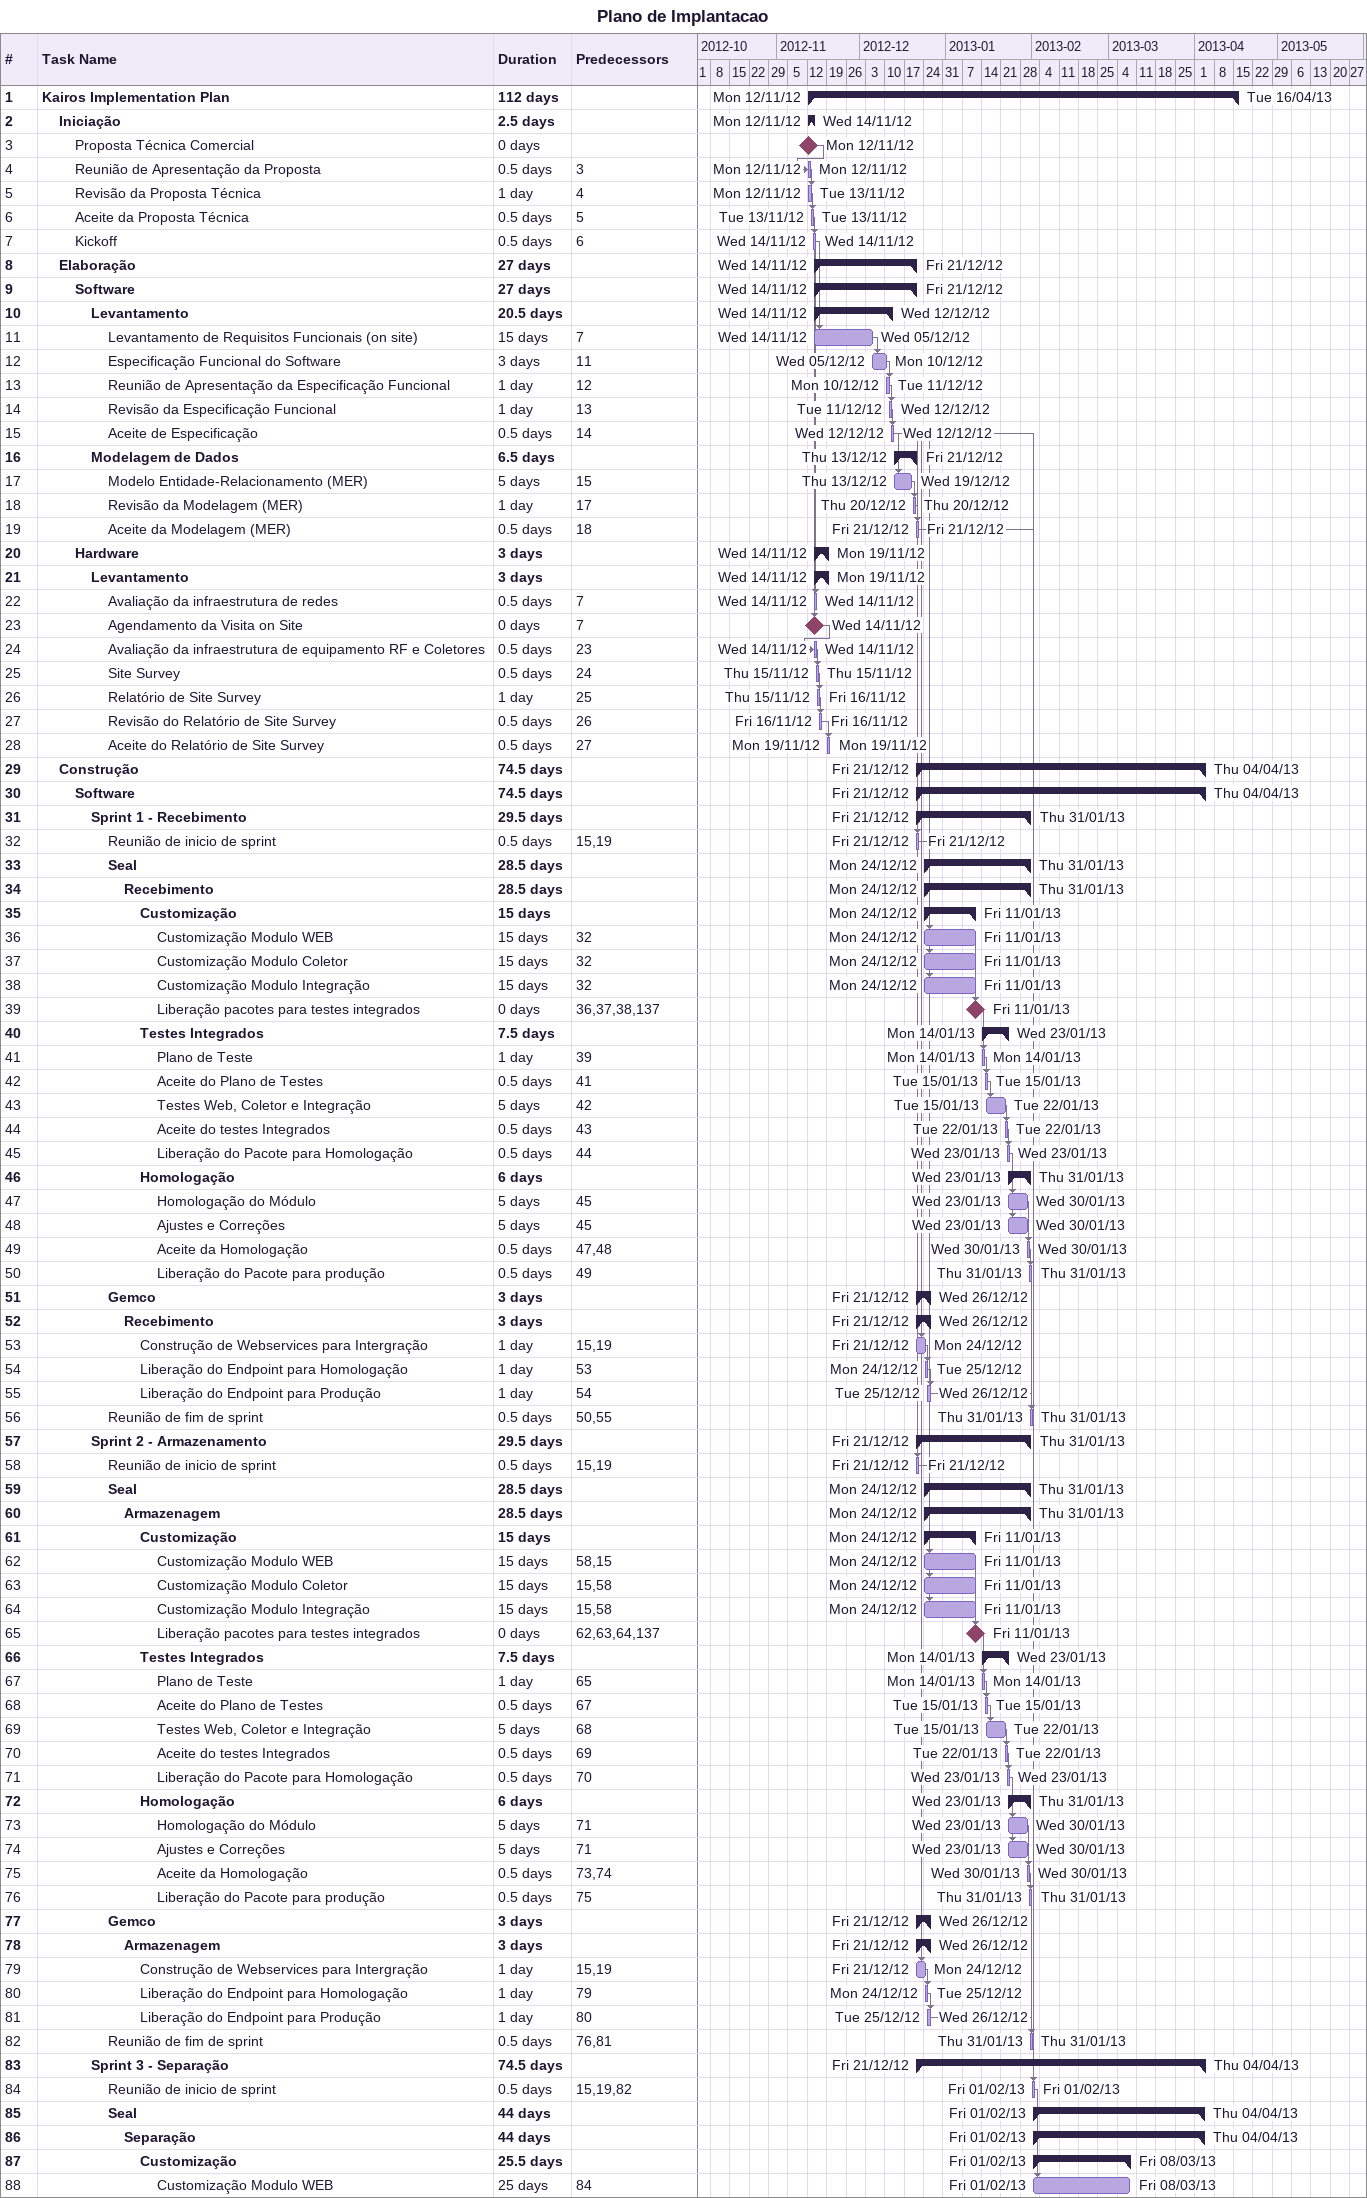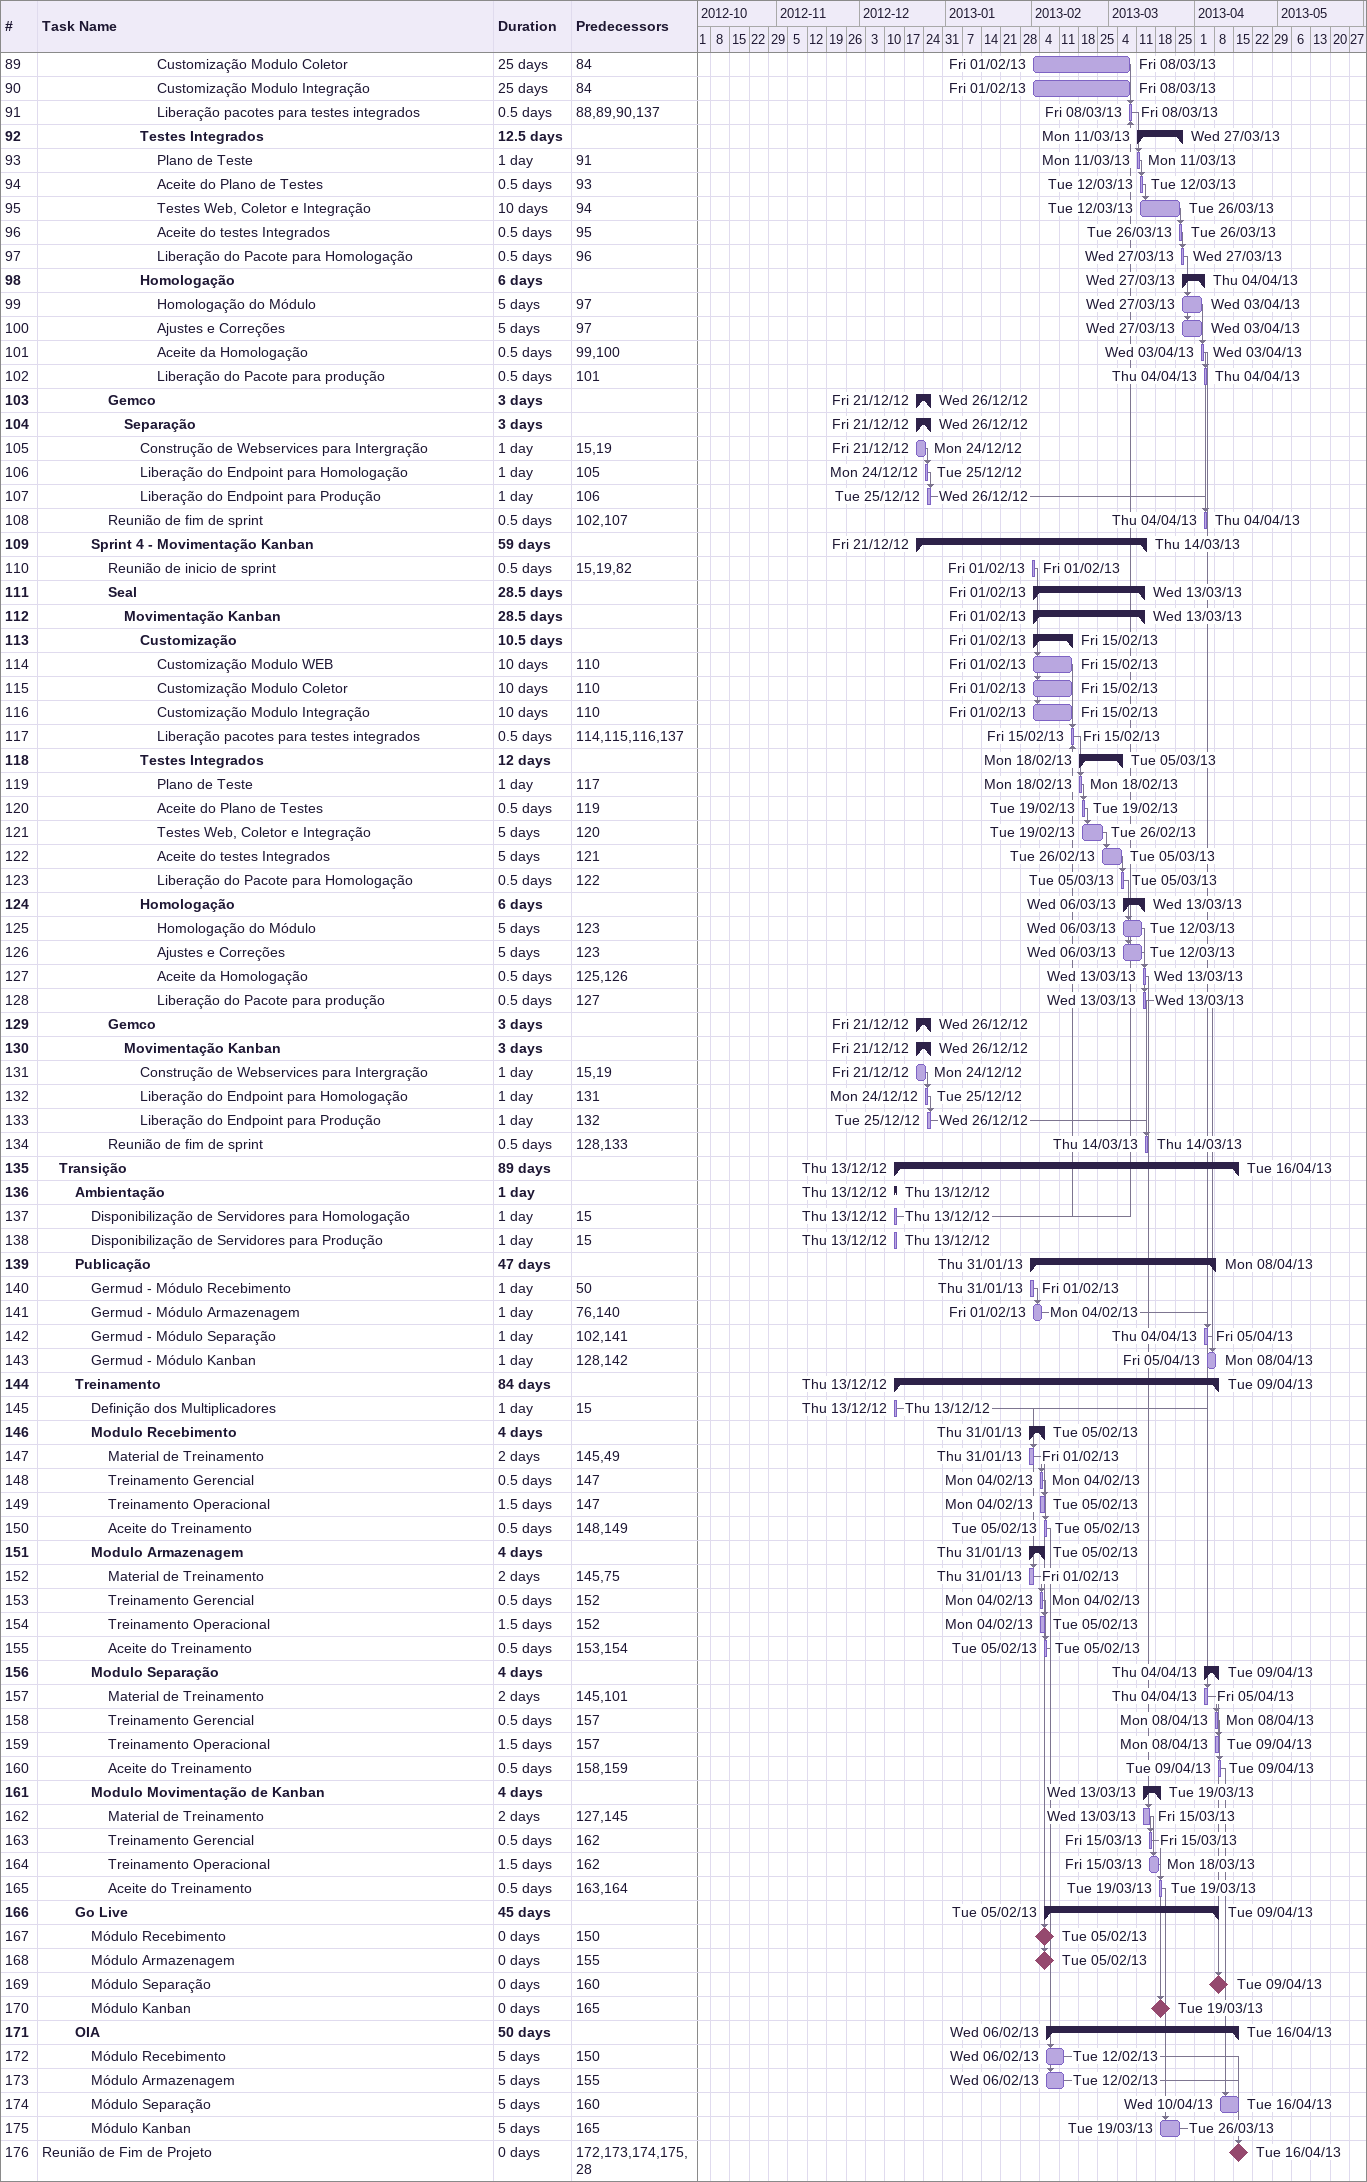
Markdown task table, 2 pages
Plano de Implantacao

| ID | Level | Task | Duration | Start | Finish | Predecessors |
|---|---|---|---|---|---|---|
| 1 | 1 | **Kairos Implementation Plan** | 112d | 2012-11-12 | 2013-04-16 |  |
| 2 | 2 | **Iniciação** | 2.5d | 2012-11-12 | 2012-11-14 |  |
| 3 | 3 | Proposta Técnica Comercial | 0d | 2012-11-12 | 2012-11-12 |  |
| 4 | 3 | Reunião de Apresentação da Proposta | 0.5d | 2012-11-12 | 2012-11-12 | 3 |
| 5 | 3 | Revisão da Proposta Técnica | 1d | 2012-11-12 | 2012-11-13 | 4 |
| 6 | 3 | Aceite da Proposta Técnica | 0.5d | 2012-11-13 | 2012-11-13 | 5 |
| 7 | 3 | Kickoff | 0.5d | 2012-11-14 | 2012-11-14 | 6 |
| 8 | 2 | **Elaboração** | 27d | 2012-11-14 | 2012-12-21 |  |
| 9 | 3 | **Software** | 27d | 2012-11-14 | 2012-12-21 |  |
| 10 | 4 | **Levantamento** | 20.5d | 2012-11-14 | 2012-12-12 |  |
| 11 | 5 | Levantamento de Requisitos Funcionais (on site) | 15d | 2012-11-14 | 2012-12-05 | 7 |
| 12 | 5 | Especificação Funcional do Software | 3d | 2012-12-05 | 2012-12-10 | 11 |
| 13 | 5 | Reunião de Apresentação da Especificação Funcional | 1d | 2012-12-10 | 2012-12-11 | 12 |
| 14 | 5 | Revisão da Especificação Funcional | 1d | 2012-12-11 | 2012-12-12 | 13 |
| 15 | 5 | Aceite de Especificação | 0.5d | 2012-12-12 | 2012-12-12 | 14 |
| 16 | 4 | **Modelagem de Dados** | 6.5d | 2012-12-13 | 2012-12-21 |  |
| 17 | 5 | Modelo Entidade-Relacionamento (MER) | 5d | 2012-12-13 | 2012-12-19 | 15 |
| 18 | 5 | Revisão da Modelagem (MER) | 1d | 2012-12-20 | 2012-12-20 | 17 |
| 19 | 5 | Aceite da Modelagem (MER) | 0.5d | 2012-12-21 | 2012-12-21 | 18 |
| 20 | 3 | **Hardware** | 3d | 2012-11-14 | 2012-11-19 |  |
| 21 | 4 | **Levantamento** | 3d | 2012-11-14 | 2012-11-19 |  |
| 22 | 5 | Avaliação da infraestrutura de redes | 0.5d | 2012-11-14 | 2012-11-14 | 7 |
| 23 | 5 | Agendamento da Visita on Site | 0d | 2012-11-14 | 2012-11-14 | 7 |
| 24 | 5 | Avaliação da infraestrutura de equipamento RF e Coletores | 0.5d | 2012-11-14 | 2012-11-14 | 23 |
| 25 | 5 | Site Survey | 0.5d | 2012-11-15 | 2012-11-15 | 24 |
| 26 | 5 | Relatório de Site Survey | 1d | 2012-11-15 | 2012-11-16 | 25 |
| 27 | 5 | Revisão do Relatório de Site Survey | 0.5d | 2012-11-16 | 2012-11-16 | 26 |
| 28 | 5 | Aceite do Relatório de Site Survey | 0.5d | 2012-11-19 | 2012-11-19 | 27 |
| 29 | 2 | **Construção** | 74.5d | 2012-12-21 | 2013-04-04 |  |
| 30 | 3 | **Software** | 74.5d | 2012-12-21 | 2013-04-04 |  |
| 31 | 4 | **Sprint 1 - Recebimento** | 29.5d | 2012-12-21 | 2013-01-31 |  |
| 32 | 5 | Reunião de inicio de sprint | 0.5d | 2012-12-21 | 2012-12-21 | 15, 19 |
| 33 | 5 | **Seal** | 28.5d | 2012-12-24 | 2013-01-31 |  |
| 34 | 6 | **Recebimento** | 28.5d | 2012-12-24 | 2013-01-31 |  |
| 35 | 7 | **Customização** | 15d | 2012-12-24 | 2013-01-11 |  |
| 36 | 8 | Customização Modulo WEB | 15d | 2012-12-24 | 2013-01-11 | 32 |
| 37 | 8 | Customização Modulo Coletor | 15d | 2012-12-24 | 2013-01-11 | 32 |
| 38 | 8 | Customização Modulo Integração | 15d | 2012-12-24 | 2013-01-11 | 32 |
| 39 | 8 | Liberação pacotes para testes integrados | 0d | 2013-01-11 | 2013-01-11 | 36, 37, 38, 137 |
| 40 | 7 | **Testes Integrados** | 7.5d | 2013-01-14 | 2013-01-23 |  |
| 41 | 8 | Plano de Teste | 1d | 2013-01-14 | 2013-01-14 | 39 |
| 42 | 8 | Aceite do Plano de Testes | 0.5d | 2013-01-15 | 2013-01-15 | 41 |
| 43 | 8 | Testes Web, Coletor e Integração | 5d | 2013-01-15 | 2013-01-22 | 42 |
| 44 | 8 | Aceite do testes Integrados | 0.5d | 2013-01-22 | 2013-01-22 | 43 |
| 45 | 8 | Liberação do Pacote para Homologação | 0.5d | 2013-01-23 | 2013-01-23 | 44 |
| 46 | 7 | **Homologação** | 6d | 2013-01-23 | 2013-01-31 |  |
| 47 | 8 | Homologação do Módulo | 5d | 2013-01-23 | 2013-01-30 | 45 |
| 48 | 8 | Ajustes e Correções | 5d | 2013-01-23 | 2013-01-30 | 45 |
| 49 | 8 | Aceite da Homologação | 0.5d | 2013-01-30 | 2013-01-30 | 47, 48 |
| 50 | 8 | Liberação do Pacote para produção | 0.5d | 2013-01-31 | 2013-01-31 | 49 |
| 51 | 5 | **Gemco** | 3d | 2012-12-21 | 2012-12-26 |  |
| 52 | 6 | **Recebimento** | 3d | 2012-12-21 | 2012-12-26 |  |
| 53 | 7 | Construção de Webservices para Intergração | 1d | 2012-12-21 | 2012-12-24 | 15, 19 |
| 54 | 7 | Liberação do Endpoint para Homologação | 1d | 2012-12-24 | 2012-12-25 | 53 |
| 55 | 7 | Liberação do Endpoint para Produção | 1d | 2012-12-25 | 2012-12-26 | 54 |
| 56 | 5 | Reunião de fim de sprint | 0.5d | 2013-01-31 | 2013-01-31 | 50, 55 |
| 57 | 4 | **Sprint 2 - Armazenamento** | 29.5d | 2012-12-21 | 2013-01-31 |  |
| 58 | 5 | Reunião de inicio de sprint | 0.5d | 2012-12-21 | 2012-12-21 | 15, 19 |
| 59 | 5 | **Seal** | 28.5d | 2012-12-24 | 2013-01-31 |  |
| 60 | 6 | **Armazenagem** | 28.5d | 2012-12-24 | 2013-01-31 |  |
| 61 | 7 | **Customização** | 15d | 2012-12-24 | 2013-01-11 |  |
| 62 | 8 | Customização Modulo WEB | 15d | 2012-12-24 | 2013-01-11 | 58, 15 |
| 63 | 8 | Customização Modulo Coletor | 15d | 2012-12-24 | 2013-01-11 | 15, 58 |
| 64 | 8 | Customização Modulo Integração | 15d | 2012-12-24 | 2013-01-11 | 15, 58 |
| 65 | 8 | Liberação pacotes para testes integrados | 0d | 2013-01-11 | 2013-01-11 | 62, 63, 64, 137 |
| 66 | 7 | **Testes Integrados** | 7.5d | 2013-01-14 | 2013-01-23 |  |
| 67 | 8 | Plano de Teste | 1d | 2013-01-14 | 2013-01-14 | 65 |
| 68 | 8 | Aceite do Plano de Testes | 0.5d | 2013-01-15 | 2013-01-15 | 67 |
| 69 | 8 | Testes Web, Coletor e Integração | 5d | 2013-01-15 | 2013-01-22 | 68 |
| 70 | 8 | Aceite do testes Integrados | 0.5d | 2013-01-22 | 2013-01-22 | 69 |
| 71 | 8 | Liberação do Pacote para Homologação | 0.5d | 2013-01-23 | 2013-01-23 | 70 |
| 72 | 7 | **Homologação** | 6d | 2013-01-23 | 2013-01-31 |  |
| 73 | 8 | Homologação do Módulo | 5d | 2013-01-23 | 2013-01-30 | 71 |
| 74 | 8 | Ajustes e Correções | 5d | 2013-01-23 | 2013-01-30 | 71 |
| 75 | 8 | Aceite da Homologação | 0.5d | 2013-01-30 | 2013-01-30 | 73, 74 |
| 76 | 8 | Liberação do Pacote para produção | 0.5d | 2013-01-31 | 2013-01-31 | 75 |
| 77 | 5 | **Gemco** | 3d | 2012-12-21 | 2012-12-26 |  |
| 78 | 6 | **Armazenagem** | 3d | 2012-12-21 | 2012-12-26 |  |
| 79 | 7 | Construção de Webservices para Intergração | 1d | 2012-12-21 | 2012-12-24 | 15, 19 |
| 80 | 7 | Liberação do Endpoint para Homologação | 1d | 2012-12-24 | 2012-12-25 | 79 |
| 81 | 7 | Liberação do Endpoint para Produção | 1d | 2012-12-25 | 2012-12-26 | 80 |
| 82 | 5 | Reunião de fim de sprint | 0.5d | 2013-01-31 | 2013-01-31 | 76, 81 |
| 83 | 4 | **Sprint 3 - Separação** | 74.5d | 2012-12-21 | 2013-04-04 |  |
| 84 | 5 | Reunião de inicio de sprint | 0.5d | 2013-02-01 | 2013-02-01 | 15, 19, 82 |
| 85 | 5 | **Seal** | 44d | 2013-02-01 | 2013-04-04 |  |
| 86 | 6 | **Separação** | 44d | 2013-02-01 | 2013-04-04 |  |
| 87 | 7 | **Customização** | 25.5d | 2013-02-01 | 2013-03-08 |  |
| 88 | 8 | Customização Modulo WEB | 25d | 2013-02-01 | 2013-03-08 | 84 |
| 89 | 8 | Customização Modulo Coletor | 25d | 2013-02-01 | 2013-03-08 | 84 |
| 90 | 8 | Customização Modulo Integração | 25d | 2013-02-01 | 2013-03-08 | 84 |
| 91 | 8 | Liberação pacotes para testes integrados | 0.5d | 2013-03-08 | 2013-03-08 | 88, 89, 90, 137 |
| 92 | 7 | **Testes Integrados** | 12.5d | 2013-03-11 | 2013-03-27 |  |
| 93 | 8 | Plano de Teste | 1d | 2013-03-11 | 2013-03-11 | 91 |
| 94 | 8 | Aceite do Plano de Testes | 0.5d | 2013-03-12 | 2013-03-12 | 93 |
| 95 | 8 | Testes Web, Coletor e Integração | 10d | 2013-03-12 | 2013-03-26 | 94 |
| 96 | 8 | Aceite do testes Integrados | 0.5d | 2013-03-26 | 2013-03-26 | 95 |
| 97 | 8 | Liberação do Pacote para Homologação | 0.5d | 2013-03-27 | 2013-03-27 | 96 |
| 98 | 7 | **Homologação** | 6d | 2013-03-27 | 2013-04-04 |  |
| 99 | 8 | Homologação do Módulo | 5d | 2013-03-27 | 2013-04-03 | 97 |
| 100 | 8 | Ajustes e Correções | 5d | 2013-03-27 | 2013-04-03 | 97 |
| 101 | 8 | Aceite da Homologação | 0.5d | 2013-04-03 | 2013-04-03 | 99, 100 |
| 102 | 8 | Liberação do Pacote para produção | 0.5d | 2013-04-04 | 2013-04-04 | 101 |
| 103 | 5 | **Gemco** | 3d | 2012-12-21 | 2012-12-26 |  |
| 104 | 6 | **Separação** | 3d | 2012-12-21 | 2012-12-26 |  |
| 105 | 7 | Construção de Webservices para Intergração | 1d | 2012-12-21 | 2012-12-24 | 15, 19 |
| 106 | 7 | Liberação do Endpoint para Homologação | 1d | 2012-12-24 | 2012-12-25 | 105 |
| 107 | 7 | Liberação do Endpoint para Produção | 1d | 2012-12-25 | 2012-12-26 | 106 |
| 108 | 5 | Reunião de fim de sprint | 0.5d | 2013-04-04 | 2013-04-04 | 102, 107 |
| 109 | 4 | **Sprint 4 - Movimentação Kanban** | 59d | 2012-12-21 | 2013-03-14 |  |
| 110 | 5 | Reunião de inicio de sprint | 0.5d | 2013-02-01 | 2013-02-01 | 15, 19, 82 |
| 111 | 5 | **Seal** | 28.5d | 2013-02-01 | 2013-03-13 |  |
| 112 | 6 | **Movimentação Kanban** | 28.5d | 2013-02-01 | 2013-03-13 |  |
| 113 | 7 | **Customização** | 10.5d | 2013-02-01 | 2013-02-15 |  |
| 114 | 8 | Customização Modulo WEB | 10d | 2013-02-01 | 2013-02-15 | 110 |
| 115 | 8 | Customização Modulo Coletor | 10d | 2013-02-01 | 2013-02-15 | 110 |
| 116 | 8 | Customização Modulo Integração | 10d | 2013-02-01 | 2013-02-15 | 110 |
| 117 | 8 | Liberação pacotes para testes integrados | 0.5d | 2013-02-15 | 2013-02-15 | 114, 115, 116, 137 |
| 118 | 7 | **Testes Integrados** | 12d | 2013-02-18 | 2013-03-05 |  |
| 119 | 8 | Plano de Teste | 1d | 2013-02-18 | 2013-02-18 | 117 |
| 120 | 8 | Aceite do Plano de Testes | 0.5d | 2013-02-19 | 2013-02-19 | 119 |
| 121 | 8 | Testes Web, Coletor e Integração | 5d | 2013-02-19 | 2013-02-26 | 120 |
| 122 | 8 | Aceite do testes Integrados | 5d | 2013-02-26 | 2013-03-05 | 121 |
| 123 | 8 | Liberação do Pacote para Homologação | 0.5d | 2013-03-05 | 2013-03-05 | 122 |
| 124 | 7 | **Homologação** | 6d | 2013-03-06 | 2013-03-13 |  |
| 125 | 8 | Homologação do Módulo | 5d | 2013-03-06 | 2013-03-12 | 123 |
| 126 | 8 | Ajustes e Correções | 5d | 2013-03-06 | 2013-03-12 | 123 |
| 127 | 8 | Aceite da Homologação | 0.5d | 2013-03-13 | 2013-03-13 | 125, 126 |
| 128 | 8 | Liberação do Pacote para produção | 0.5d | 2013-03-13 | 2013-03-13 | 127 |
| 129 | 5 | **Gemco** | 3d | 2012-12-21 | 2012-12-26 |  |
| 130 | 6 | **Movimentação Kanban** | 3d | 2012-12-21 | 2012-12-26 |  |
| 131 | 7 | Construção de Webservices para Intergração | 1d | 2012-12-21 | 2012-12-24 | 15, 19 |
| 132 | 7 | Liberação do Endpoint para Homologação | 1d | 2012-12-24 | 2012-12-25 | 131 |
| 133 | 7 | Liberação do Endpoint para Produção | 1d | 2012-12-25 | 2012-12-26 | 132 |
| 134 | 5 | Reunião de fim de sprint | 0.5d | 2013-03-14 | 2013-03-14 | 128, 133 |
| 135 | 2 | **Transição** | 89d | 2012-12-13 | 2013-04-16 |  |
| 136 | 3 | **Ambientação** | 1d | 2012-12-13 | 2012-12-13 |  |
| 137 | 4 | Disponibilização de Servidores para Homologação | 1d | 2012-12-13 | 2012-12-13 | 15 |
| 138 | 4 | Disponibilização de Servidores para Produção | 1d | 2012-12-13 | 2012-12-13 | 15 |
| 139 | 3 | **Publicação** | 47d | 2013-01-31 | 2013-04-08 |  |
| 140 | 4 | Germud - Módulo Recebimento | 1d | 2013-01-31 | 2013-02-01 | 50 |
| 141 | 4 | Germud - Módulo Armazenagem | 1d | 2013-02-01 | 2013-02-04 | 76, 140 |
| 142 | 4 | Germud - Módulo Separação | 1d | 2013-04-04 | 2013-04-05 | 102, 141 |
| 143 | 4 | Germud - Módulo Kanban | 1d | 2013-04-05 | 2013-04-08 | 128, 142 |
| 144 | 3 | **Treinamento** | 84d | 2012-12-13 | 2013-04-09 |  |
| 145 | 4 | Definição dos Multiplicadores | 1d | 2012-12-13 | 2012-12-13 | 15 |
| 146 | 4 | **Modulo Recebimento** | 4d | 2013-01-31 | 2013-02-05 |  |
| 147 | 5 | Material de Treinamento | 2d | 2013-01-31 | 2013-02-01 | 145, 49 |
| 148 | 5 | Treinamento Gerencial | 0.5d | 2013-02-04 | 2013-02-04 | 147 |
| 149 | 5 | Treinamento Operacional | 1.5d | 2013-02-04 | 2013-02-05 | 147 |
| 150 | 5 | Aceite do Treinamento | 0.5d | 2013-02-05 | 2013-02-05 | 148, 149 |
| 151 | 4 | **Modulo Armazenagem** | 4d | 2013-01-31 | 2013-02-05 |  |
| 152 | 5 | Material de Treinamento | 2d | 2013-01-31 | 2013-02-01 | 145, 75 |
| 153 | 5 | Treinamento Gerencial | 0.5d | 2013-02-04 | 2013-02-04 | 152 |
| 154 | 5 | Treinamento Operacional | 1.5d | 2013-02-04 | 2013-02-05 | 152 |
| 155 | 5 | Aceite do Treinamento | 0.5d | 2013-02-05 | 2013-02-05 | 153, 154 |
| 156 | 4 | **Modulo Separação** | 4d | 2013-04-04 | 2013-04-09 |  |
| 157 | 5 | Material de Treinamento | 2d | 2013-04-04 | 2013-04-05 | 145, 101 |
| 158 | 5 | Treinamento Gerencial | 0.5d | 2013-04-08 | 2013-04-08 | 157 |
| 159 | 5 | Treinamento Operacional | 1.5d | 2013-04-08 | 2013-04-09 | 157 |
| 160 | 5 | Aceite do Treinamento | 0.5d | 2013-04-09 | 2013-04-09 | 158, 159 |
| 161 | 4 | **Modulo Movimentação de Kanban** | 4d | 2013-03-13 | 2013-03-19 |  |
| 162 | 5 | Material de Treinamento | 2d | 2013-03-13 | 2013-03-15 | 127, 145 |
| 163 | 5 | Treinamento Gerencial | 0.5d | 2013-03-15 | 2013-03-15 | 162 |
| 164 | 5 | Treinamento Operacional | 1.5d | 2013-03-15 | 2013-03-18 | 162 |
| 165 | 5 | Aceite do Treinamento | 0.5d | 2013-03-19 | 2013-03-19 | 163, 164 |
| 166 | 3 | **Go Live** | 45d | 2013-02-05 | 2013-04-09 |  |
| 167 | 4 | Módulo Recebimento | 0d | 2013-02-05 | 2013-02-05 | 150 |
| 168 | 4 | Módulo Armazenagem | 0d | 2013-02-05 | 2013-02-05 | 155 |
| 169 | 4 | Módulo Separação | 0d | 2013-04-09 | 2013-04-09 | 160 |
| 170 | 4 | Módulo Kanban | 0d | 2013-03-19 | 2013-03-19 | 165 |
| 171 | 3 | **OIA** | 50d | 2013-02-06 | 2013-04-16 |  |
| 172 | 4 | Módulo Recebimento | 5d | 2013-02-06 | 2013-02-12 | 150 |
| 173 | 4 | Módulo Armazenagem | 5d | 2013-02-06 | 2013-02-12 | 155 |
| 174 | 4 | Módulo Separação | 5d | 2013-04-10 | 2013-04-16 | 160 |
| 175 | 4 | Módulo Kanban | 5d | 2013-03-19 | 2013-03-26 | 165 |
| 176 | 1 | Reunião de Fim de Projeto | 0d | 2013-04-16 | 2013-04-16 | 172, 173, 174, 175, 28 |
